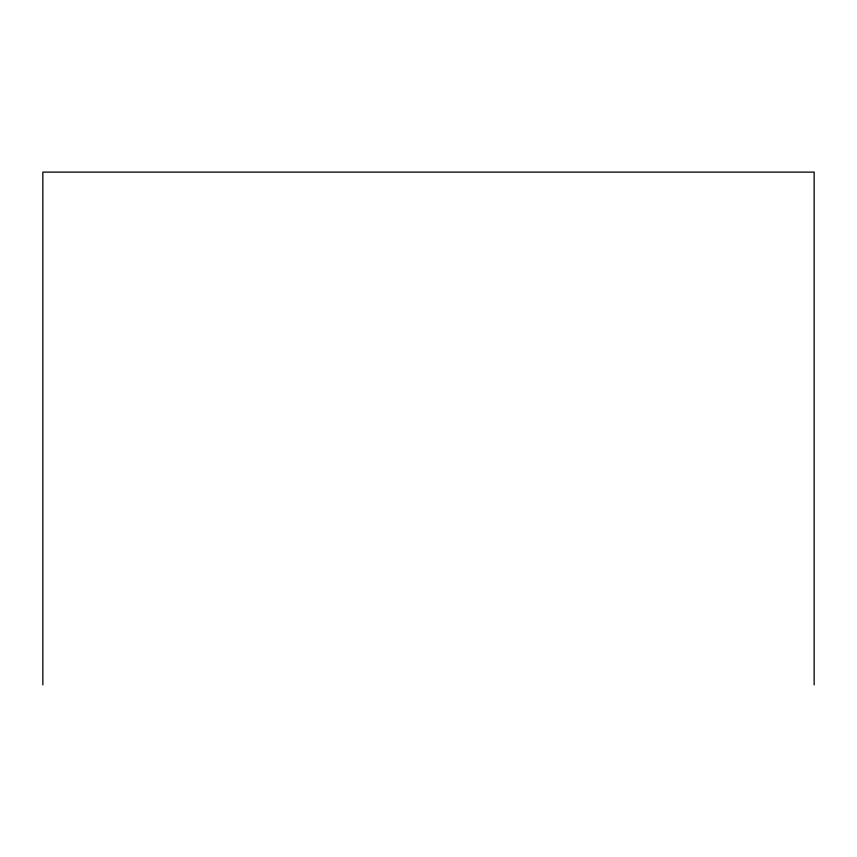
<?xml version="1.0" encoding="UTF-8"?>
<svg xmlns="http://www.w3.org/2000/svg" width="857" height="857" viewBox="0 0 857 857"><rect width="100%" height="100%" fill="white"/><g stroke="black" fill="none" stroke-linecap="round" stroke-linejoin="round"><path stroke-width="1.29" d="M814.15 684.882L814.15 172.118L42.85 172.118L42.85 684.882"/></g></svg>
